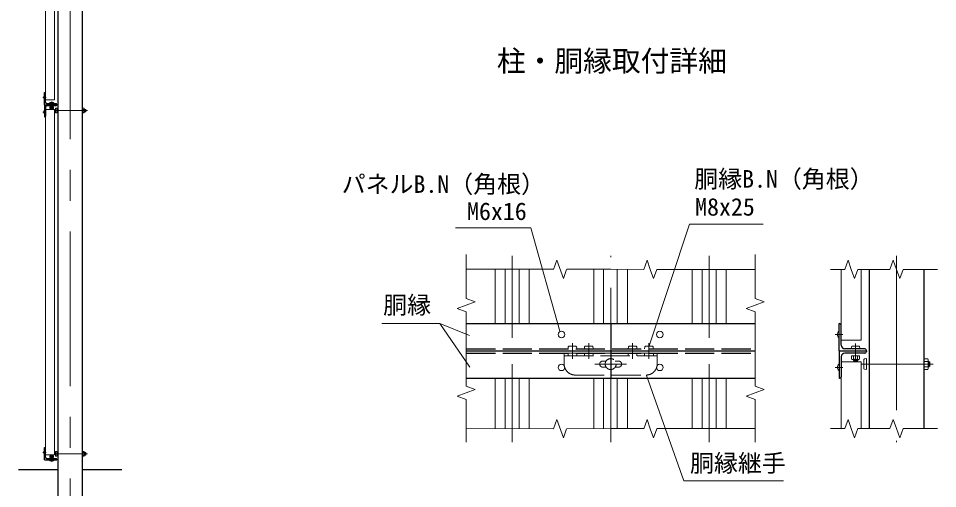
# Model space of a CAD drawing. Units: millimetres, scale not verified. Extents: x -6300 to 6300, y -4455 to 4455.
# Drawn here: x -378 to 3402, y -13 to 1922 of the extents above; entities that cross this region are included whole.
import ezdxf
from ezdxf.enums import TextEntityAlignment as Align

# ---------------------------------------------------------------- set-up
doc = ezdxf.new("R2010")
doc.units = ezdxf.units.MM
doc.header["$LTSCALE"] = 20
doc.linetypes.add('DASHED', pattern=[7.5, 6, -1.5])
doc.linetypes.add('USER1', pattern=[50.8, 31.75, -6.35, 6.35, -6.35])
for name, color, linetype, lineweight in [('0-0_D-STR4', 7, 'Continuous', 25), ('0-1_D-STR1', 1, 'Continuous', 25), ('0-2_D-BMK', 2, 'USER1', 13), ('0-3_D-STR3', 3, 'Continuous', 13), ('0-4_D-STR2', 7, 'Continuous', 13), ('0-5_D-STR-DIM', 7, 'Continuous', 13), ('0-6_D-STR-TXT', 7, 'Continuous', 13), ('0-7_D-TTL-TXT', 7, 'Continuous', 25)]:
    doc.layers.add(name, color=color, linetype=linetype, lineweight=lineweight)
doc.styles.add('ＭＳ ゴシック', font='')
doc.styles.get('ＭＳ ゴシック').set_extended_font_data('MS Gothic')

msp = doc.modelspace()

# ---------------------------------------------------------------- linework, layer by layer
at = {"layer": '0-0_D-STR4'}
for p, q in [((-378.46, 66.36), (-215.96, 66.36)), ((-115.96, 66.36), (46.54, 66.36))]:
    msp.add_line(p, q, dxfattribs=at)
at = {"layer": '0-1_D-STR1'}
for p, q in [((-215.96, 3024.36), (-215.96, 1076.36)), ((-115.96, 3024.36), (-115.96, -433.64)), ((-270.96, 1566.36), (-270.96, 1616.36)), ((-270.96, 1616.36), (-269.96, 1616.36)), ((-266.96, 1576.86), (-266.96, 1613.36)), ((-270.96, 1566.36), (-270.96, 1516.36)), ((-270.96, 1566.36), (-220.96, 1566.36)), ((-270.96, 1566.36), (-220.96, 1566.36)), ((-266.96, 1555.86), (-266.96, 1519.36)), ((-223.96, 1570.36), (-260.46, 1570.36)), ((-223.96, 1562.36), (-260.46, 1562.36)), ((-220.96, 1566.36), (-220.96, 1567.36)), ((-220.96, 1566.36), (-220.96, 1565.36)), ((-215.96, 1568.36), (-215.96, -433.64)), ((-270.96, 1516.36), (-269.96, 1516.36)), ((3120.21, 889.11), (3120.21, 234.11)), ((3345.21, 889.11), (3345.21, 234.11)), ((1463.15, 666), (2651.15, 666)), ((2057.15, 666), (2057.15, 553.5)), ((2996.46, 553.5), (2996.46, 666)), ((2996.46, 666), (2998.71, 666)), ((3005.46, 577.13), (3005.46, 659.25)), ((1463.15, 553.5), (2651.15, 553.5)), ((1463.15, 553.5), (2651.15, 553.5)), ((2057.15, 553.5), (2057.15, 441)), ((2996.46, 553.5), (3108.96, 553.5)), ((2996.46, 553.5), (2996.46, 441)), ((2996.46, 553.5), (3108.96, 553.5)), ((3005.46, 529.88), (3005.46, 447.75)), ((3102.21, 562.5), (3020.08, 562.5)), ((3102.21, 544.5), (3020.08, 544.5)), ((3108.96, 553.5), (3108.96, 555.75)), ((3108.96, 553.5), (3108.96, 551.25)), ((1463.15, 441), (2651.15, 441)), ((2996.46, 441), (2998.71, 441)), ((-270.96, 106.36), (-270.96, 156.36)), ((-270.96, 156.36), (-269.96, 156.36)), ((-266.96, 116.86), (-266.96, 153.36)), ((-270.96, 106.36), (-220.96, 106.36)), ((-223.96, 110.36), (-260.46, 110.36)), ((-220.96, 106.36), (-220.96, 107.36))]:
    msp.add_line(p, q, dxfattribs=at)
at = {"layer": '0-1_D-STR1', "linetype": 'DASHED'}
for p, q in [((1463.15, 562.5), (2651.15, 562.5)), ((1463.15, 544.5), (2651.15, 544.5))]:
    msp.add_line(p, q, dxfattribs=at)
at = {"layer": '0-1_D-STR1'}
for centre, radius, start, end in [((-269.96, 1613.36), 3, 0, 90), ((-260.46, 1576.86), 6.5, 180, 270), ((-260.46, 1555.86), 6.5, 90, 180), ((-223.96, 1567.36), 3, 0, 90), ((-223.96, 1565.36), 3, 270, 0), ((-269.96, 1519.36), 3, 270, 0), ((2998.71, 659.25), 6.75, 0, 90), ((3020.08, 577.13), 14.62, 180, 270), ((3020.08, 529.88), 14.62, 90, 180), ((3102.21, 555.75), 6.75, 0, 90), ((3102.21, 551.25), 6.75, 270, 0), ((2998.71, 447.75), 6.75, 270, 0), ((-269.96, 153.36), 3, 0, 90), ((-260.46, 116.86), 6.5, 180, 270), ((-223.96, 107.36), 3, 0, 90)]:
    msp.add_arc(centre, radius, start, end, dxfattribs=at)
at = {"layer": '0-2_D-BMK'}
for p, q in [((-165.96, 3076.36), (-165.96, -483.64)), ((-277.87, 1596.36), (-264.18, 1596.36)), ((-240.96, 1546.36), (-240.96, 1580.2)), ((-277.87, 1536.36), (-264.18, 1536.36)), ((-230.36, 1542.36), (-94.12, 1542.36)), ((1652.15, 607.5), (1652.15, 945.38)), ((2057.15, 177.85), (2057.15, 945.38)), ((2462.15, 607.5), (2462.15, 945.38)), ((3232.65, 945.38), (3232.65, 177.85)), ((2980.9, 621), (3011.71, 621)), ((1899.65, 585), (1899.65, 520.5)), ((1967.15, 585), (1967.15, 520.5)), ((2147.15, 585), (2147.15, 520.5)), ((2214.65, 585), (2214.65, 520.5)), ((3063.96, 508.5), (3063.96, 584.63)), ((1652.15, 499.5), (1652.15, 177.85)), ((1992.03, 499.5), (2122.02, 499.5)), ((2462.15, 499.5), (2462.15, 177.85)), ((3087.81, 499.5), (3383.18, 499.5)), ((2980.9, 486), (3011.71, 486)), ((-277.87, 136.36), (-264.18, 136.36)), ((-240.96, 126.36), (-240.96, 97.53)), ((-230.36, 130.36), (-94.12, 130.36))]:
    msp.add_line(p, q, dxfattribs=at)
at = {"layer": '0-3_D-STR3'}
for p, q in [((-271.36, 1602.36), (-270.96, 1602.36)), ((-271.36, 1590.36), (-270.96, 1590.36)), ((-270.96, 1590.36), (-270.96, 1602.36)), ((-248.96, 1570.36), (-232.96, 1570.36)), ((-248.46, 1557.36), (-233.45, 1557.36)), ((-247.46, 1575.16), (-234.46, 1575.16)), ((-247.21, 1550.86), (-234.71, 1550.86)), ((-244.96, 1550.86), (-244.96, 1548.9)), ((-244.71, 1557.36), (-244.71, 1551.59)), ((-244.21, 1550.86), (-244.21, 1548.15)), ((-237.71, 1550.86), (-237.71, 1548.15)), ((-237.21, 1557.36), (-237.21, 1551.59)), ((-236.96, 1550.86), (-236.96, 1548.9)), ((-225.96, 1550.86), (-225.96, 1533.86)), ((-220.96, 1552.36), (-220.96, 1532.36)), ((-220.96, 1552.18), (-220.96, 1532.55)), ((-115.96, 1532.55), (-115.96, 1552.18)), ((-107.96, 1534.11), (-107.96, 1550.61)), ((-271.36, 1542.36), (-270.96, 1542.36)), ((-271.36, 1530.36), (-270.96, 1530.36)), ((-270.96, 1542.36), (-270.96, 1530.36)), ((-238.16, 1547.7), (-243.76, 1547.7)), ((-236.96, 1548.9), (-238.16, 1547.7)), ((-115.96, 1547.27), (-108.86, 1547.27)), ((-115.96, 1537.46), (-108.86, 1537.46)), ((-107.96, 1547.36), (-102.46, 1547.36)), ((-107.96, 1546.36), (-100.96, 1546.36)), ((-107.96, 1538.36), (-100.96, 1538.36)), ((-107.96, 1537.36), (-102.46, 1537.36)), ((-102.46, 1547.36), (-102.46, 1537.36)), ((-102.46, 1547.36), (-100.96, 1546.36)), ((-100.96, 1538.36), (-102.46, 1537.36)), ((-100.96, 1546.36), (-100.96, 1538.36)), ((2995.56, 634.5), (2996.46, 634.5)), ((2995.56, 607.5), (2996.46, 607.5)), ((2996.46, 607.5), (2996.46, 634.5)), ((1914.28, 573.3), (1885.03, 573.3)), ((1981.78, 573.3), (1952.53, 573.3)), ((2161.78, 573.3), (2132.53, 573.3)), ((2229.28, 573.3), (2200.03, 573.3)), ((3049.33, 573.3), (3078.58, 573.3)), ((1917.65, 553.5), (1881.65, 553.5)), ((1985.15, 553.5), (1949.15, 553.5)), ((2165.15, 553.5), (2129.15, 553.5)), ((2232.65, 553.5), (2196.65, 553.5)), ((3045.96, 562.5), (3081.96, 562.5)), ((3047.07, 533.25), (3080.84, 533.25)), ((3055.51, 533.25), (3055.51, 520.26)), ((3072.4, 533.25), (3072.4, 520.26)), ((2995.56, 499.5), (2996.46, 499.5)), ((2996.46, 499.5), (2996.46, 472.5)), ((3049.89, 518.63), (3078.02, 518.63)), ((3054.96, 518.63), (3054.96, 514.2)), ((3056.64, 518.63), (3056.64, 512.51)), ((3070.26, 511.5), (3057.66, 511.5)), ((3072.96, 514.2), (3070.26, 511.5)), ((3071.27, 518.63), (3071.27, 512.51)), ((3072.96, 518.63), (3072.96, 514.2)), ((3097.71, 518.63), (3097.71, 480.38)), ((3108.96, 522), (3108.96, 477)), ((3108.96, 521.59), (3108.96, 477.42)), ((3345.21, 477.42), (3345.21, 521.59)), ((3345.21, 510.54), (3361.17, 510.54)), ((3363.21, 480.94), (3363.21, 518.06)), ((3363.21, 510.75), (3365.46, 510.75)), ((3363.21, 508.5), (3368.84, 508.5)), ((3365.46, 510.75), (3365.46, 488.25)), ((3365.46, 510.75), (3368.84, 508.5)), ((3368.84, 508.5), (3368.84, 490.5)), ((2995.56, 472.5), (2996.46, 472.5)), ((3345.21, 488.46), (3361.17, 488.46)), ((3363.21, 490.5), (3368.84, 490.5)), ((3363.21, 488.25), (3365.46, 488.25)), ((3368.84, 490.5), (3365.46, 488.25)), ((-271.36, 142.36), (-270.96, 142.36)), ((-271.36, 130.36), (-270.96, 130.36)), ((-270.96, 130.36), (-270.96, 142.36)), ((-248.46, 115.36), (-233.45, 115.36)), ((-247.21, 121.86), (-234.71, 121.86)), ((-244.96, 121.86), (-244.96, 125.16)), ((-244.71, 115.36), (-244.71, 121.14)), ((-244.21, 121.86), (-244.21, 125.91)), ((-236.96, 125.16), (-238.16, 126.36)), ((-237.71, 121.86), (-237.71, 125.91)), ((-237.21, 115.36), (-237.21, 121.14)), ((-236.96, 121.86), (-236.96, 125.16)), ((-225.96, 121.86), (-225.96, 138.86)), ((-220.96, 120.36), (-220.96, 140.36)), ((-220.96, 120.55), (-220.96, 140.18)), ((-115.96, 140.18), (-115.96, 120.55)), ((-115.96, 135.27), (-108.86, 135.27)), ((-115.96, 125.46), (-108.86, 125.46)), ((-107.96, 138.61), (-107.96, 122.11)), ((-107.96, 135.36), (-102.46, 135.36)), ((-107.96, 134.36), (-100.96, 134.36)), ((-107.96, 126.36), (-100.96, 126.36)), ((-107.96, 125.36), (-102.46, 125.36)), ((-102.46, 125.36), (-102.46, 135.36)), ((-100.96, 134.36), (-102.46, 135.36)), ((-102.46, 125.36), (-100.96, 126.36)), ((-100.96, 126.36), (-100.96, 134.36)), ((-232.96, 106.36), (-248.96, 106.36)), ((-234.46, 101.56), (-247.46, 101.56))]:
    msp.add_line(p, q, dxfattribs=at)
at = {"layer": '0-3_D-STR3', "linetype": 'DASHED'}
for p, q in [((1865.9, 544.5), (2248.4, 544.5)), ((1865.9, 544.5), (1865.9, 499.5)), ((1865.9, 533.25), (2248.4, 533.25)), ((1881.65, 544.5), (1881.65, 533.25)), ((1917.65, 544.5), (1917.65, 533.25)), ((1949.15, 544.5), (1949.15, 533.25)), ((1985.15, 544.5), (1985.15, 533.25)), ((2129.15, 544.5), (2129.15, 533.25)), ((2165.15, 544.5), (2165.15, 533.25)), ((2196.65, 544.5), (2196.65, 533.25)), ((2232.65, 544.5), (2232.65, 533.25)), ((2248.4, 544.5), (2248.4, 499.5)), ((2024.4, 511.88), (2038.24, 511.88)), ((2024.4, 511.88), (2038.24, 511.88)), ((2075.82, 511.88), (2089.65, 511.88)), ((2075.82, 511.88), (2089.65, 511.88)), ((1910.9, 454.5), (2203.4, 454.5)), ((2024.4, 487.13), (2038.24, 487.13)), ((2024.4, 487.13), (2038.24, 487.13)), ((2075.82, 487.13), (2089.65, 487.13)), ((2075.82, 487.13), (2089.65, 487.13))]:
    msp.add_line(p, q, dxfattribs=at)
at = {"layer": '0-3_D-STR3'}
for points in [[(-248.46, 1557.36), (-248.46, 1551.59), (-247.21, 1550.86)], [(-233.45, 1557.36), (-233.45, 1551.59), (-234.71, 1550.86)], [(-115.96, 1552.18), (-108.86, 1552.18), (-107.96, 1550.61)], [(-236.96, 1548.9), (-244.96, 1548.9), (-243.76, 1547.7)], [(-115.96, 1532.55), (-108.86, 1532.55), (-107.96, 1534.11)], [(3047.07, 533.25), (3047.07, 520.26), (3049.89, 518.63)], [(3080.84, 533.25), (3080.84, 520.26), (3078.02, 518.63)], [(3072.96, 514.2), (3054.96, 514.2), (3057.66, 511.5)], [(3345.21, 521.59), (3361.17, 521.59), (3363.21, 518.06)], [(3345.21, 477.42), (3361.17, 477.42), (3363.21, 480.94)], [(-248.46, 115.36), (-248.46, 121.14), (-247.21, 121.86)], [(-236.96, 125.16), (-244.96, 125.16), (-243.76, 126.36)], [(-233.45, 115.36), (-233.45, 121.14), (-234.71, 121.86)], [(-115.96, 140.18), (-108.86, 140.18), (-107.96, 138.61)], [(-115.96, 120.55), (-108.86, 120.55), (-107.96, 122.11)]]:
    msp.add_lwpolyline(points, dxfattribs=at)
for centre in [(1854.65, 621), (2259.65, 621), (1854.65, 486), (2259.65, 486)]:
    msp.add_circle(centre, 13.5, dxfattribs=at)
at = {"layer": '0-3_D-STR3', "linetype": 'DASHED'}
msp.add_circle((2057.03, 499.5), 22.5, dxfattribs=at)
msp.add_circle((2057.03, 499.5), 22.5, dxfattribs=at)
at = {"layer": '0-3_D-STR3'}
for centre, radius, start, end in [((-265.74, 1596.36), 8.22, 133.14261, 226.85739), ((-246.59, 1554.33), 3.32, 235.61585, 304.38416), ((-240.96, 1563.43), 12.42, 252.4121, 287.5879), ((-235.33, 1554.33), 3.32, 235.61586, 304.38414), ((-112.45, 1549.73), 4.34, 325.61587, 34.38413), ((-265.74, 1536.36), 8.22, 133.14261, 226.85739), ((-124.34, 1542.36), 16.24, 342.41211, 17.58789), ((-112.45, 1535), 4.34, 325.61587, 34.38413), ((3008.21, 621), 18.5, 133.14261, 226.85739), ((3008.21, 486), 18.5, 133.14261, 226.85739), ((3051.29, 526.43), 7.48, 235.61585, 304.38416), ((3063.96, 546.89), 27.94, 252.4121, 287.5879), ((3076.62, 526.43), 7.48, 235.61586, 304.38414), ((3326.34, 499.5), 36.54, 342.41211, 17.58789), ((3353.11, 516.06), 9.78, 325.61587, 34.38413), ((3353.11, 482.94), 9.78, 325.61587, 34.38413), ((-265.74, 136.36), 8.22, 133.14261, 226.85739), ((-246.59, 118.4), 3.32, 55.61584, 124.38415), ((-240.96, 109.3), 12.42, 72.4121, 107.5879), ((-235.33, 118.4), 3.32, 55.61586, 124.38414), ((-112.45, 137.73), 4.34, 325.61587, 34.38413), ((-124.34, 130.36), 16.24, 342.41211, 17.58789), ((-112.45, 123), 4.34, 325.61587, 34.38413)]:
    msp.add_arc(centre, radius, start, end, dxfattribs=at)
at = {"layer": '0-3_D-STR3', "linetype": 'DASHED'}
for centre, radius, start, end in [((1910.9, 499.5), 45, 180, 270), ((2024.4, 499.5), 12.38, 90, 270), ((2089.65, 499.5), 12.38, 270, 90), ((2203.4, 499.5), 45, 270, 0)]:
    msp.add_arc(centre, radius, start, end, dxfattribs=at)
at = {"layer": '0-3_D-STR3'}
for centre, major_axis, ratio, start_param, end_param in [((-247.46, 1570.36), (0, -4.8), 0.3125, 3.1415927, 4.712389), ((-234.46, 1570.36), (0, -4.8), 0.3125, 1.5707963, 3.1415927), ((-220.96, 1550.86), (-5, 0), 0.3, 4.712389, 6.2831853), ((-220.96, 1533.86), (-5, 0), 0.3, 6.2831853, 7.8539816), ((1885.03, 562.5), (0, -10.8), 0.3125, 3.1415927, 4.712389), ((1914.28, 562.5), (0, -10.8), 0.3125, 1.5707963, 3.1415927), ((1952.53, 562.5), (0, -10.8), 0.3125, 3.1415927, 4.712389), ((1981.78, 562.5), (0, -10.8), 0.3125, 1.5707963, 3.1415927), ((2132.53, 562.5), (0, -10.8), 0.3125, 3.1415927, 4.712389), ((2161.78, 562.5), (0, -10.8), 0.3125, 1.5707963, 3.1415927), ((2200.03, 562.5), (0, -10.8), 0.3125, 3.1415927, 4.712389), ((2229.28, 562.5), (0, -10.8), 0.3125, 1.5707963, 3.1415927), ((3049.33, 562.5), (0, -10.8), 0.3125, 3.1415927, 4.712389), ((3078.58, 562.5), (0, -10.8), 0.3125, 1.5707963, 3.1415927), ((3108.96, 518.63), (-11.25, 0), 0.3, 4.712389, 6.2831853), ((3108.96, 480.38), (-11.25, 0), 0.3, 6.2831853, 7.8539816), ((-220.96, 138.86), (-5, 0), 0.3, 4.712389, 6.2831853), ((-220.96, 121.86), (-5, 0), 0.3, 6.2831853, 7.8539816), ((-247.46, 106.36), (0, 4.8), 0.3125, 1.5707963, 3.1415927), ((-234.46, 106.36), (0, 4.8), 0.3125, 3.1415927, 4.712389)]:
    msp.add_ellipse(centre, major_axis=major_axis, ratio=ratio, start_param=start_param, end_param=end_param, dxfattribs=at)
at = {"layer": '0-4_D-STR2'}
for p, q in [((-266.96, 3006.36), (-266.96, 1586.36)), ((-230.36, 3006.36), (-230.36, 1586.36)), ((-266.96, 1586.36), (-230.36, 1586.36)), ((-266.96, 1546.36), (-266.96, 126.36)), ((-266.96, 1546.36), (-230.36, 1546.36)), ((-230.36, 1546.36), (-230.36, 126.36)), ((1582.4, 666), (1582.4, 889.36)), ((1622.9, 666), (1622.9, 889.38)), ((1681.4, 666), (1681.4, 889.41)), ((1721.9, 666), (1721.9, 889.43)), ((1987.4, 666), (1987.4, 889.32)), ((2027.9, 666), (2027.9, 889.31)), ((2084.15, 666), (2084.15, 889.29)), ((2126.9, 666), (2126.9, 889.28)), ((2392.4, 666), (2392.4, 889.2)), ((2432.9, 666), (2432.9, 889.18)), ((2491.4, 666), (2491.4, 889.17)), ((2531.9, 666), (2531.9, 889.15)), ((3005.46, 889.11), (3005.46, 598.5)), ((3087.81, 889.11), (3087.81, 598.5)), ((3005.46, 598.5), (3087.81, 598.5)), ((3005.46, 508.5), (3005.46, 234.11)), ((3005.46, 508.5), (3087.81, 508.5)), ((3087.81, 508.5), (3087.81, 234.11)), ((1582.4, 441), (1582.4, 233.87)), ((1622.9, 441), (1622.9, 233.85)), ((1681.4, 441), (1681.4, 233.82)), ((1721.9, 441), (1721.9, 233.79)), ((1987.4, 441), (1987.4, 233.91)), ((2027.9, 441), (2027.9, 233.92)), ((2084.15, 441), (2084.15, 233.94)), ((2126.9, 441), (2126.9, 233.95)), ((2392.4, 441), (2392.4, 234.03)), ((2432.9, 441), (2432.9, 234.04)), ((2491.4, 441), (2491.4, 234.06)), ((2531.9, 441), (2531.9, 234.08)), ((-266.96, 126.36), (-230.36, 126.36))]:
    msp.add_line(p, q, dxfattribs=at)
at = {"layer": '0-5_D-STR-DIM'}
for p, q in [((1463.15, 949.93), (1463.15, 768.93)), ((2651.15, 949.93), (2651.15, 768.93)), ((1821.7, 889), (1835.3, 926.39)), ((1862.53, 851.63), (1835.3, 926.39)), ((2192.9, 889.11), (2206.5, 926.5)), ((2220.12, 889.11), (2206.5, 926.5)), ((3019.48, 889.11), (3033.08, 926.5)), ((3046.7, 889.11), (3033.08, 926.5)), ((3205.49, 889.11), (3219.09, 926.5)), ((3232.71, 889.11), (3219.09, 926.5)), ((1463.21, 889.3), (1821.7, 889.48)), ((1876.13, 889.02), (1862.53, 851.63)), ((2220.12, 889.11), (2233.74, 851.73)), ((2247.33, 889.12), (2233.74, 851.73)), ((2247.38, 889.24), (2651.21, 889.11)), ((2960.52, 889.11), (3019.48, 889.11)), ((3046.7, 889.11), (3060.31, 851.73)), ((3073.91, 889.12), (3060.31, 851.73)), ((3073.91, 889.12), (3205.5, 889.11)), ((3232.71, 889.11), (3246.33, 851.73)), ((3259.93, 889.12), (3246.33, 851.73)), ((3259.92, 889.11), (3401.52, 889.11)), ((1463.15, 768.93), (1500.54, 755.32)), ((2651.15, 768.93), (2688.54, 755.32)), ((1463.15, 741.72), (1425.77, 728.11)), ((1463.15, 714.5), (1425.77, 728.11)), ((1463.15, 741.72), (1500.54, 755.32)), ((2651.15, 741.72), (2613.77, 728.11)), ((2651.15, 714.5), (2613.77, 728.11)), ((2651.15, 741.72), (2688.54, 755.32)), ((1463.15, 714.5), (1463.15, 533.5)), ((2651.15, 714.5), (2651.15, 533.5)), ((1463.15, 589.77), (1463.15, 408.77)), ((2651.15, 589.77), (2651.15, 408.77)), ((1425.77, 367.95), (1500.54, 395.16)), ((1463.15, 408.77), (1500.54, 395.16)), ((2613.77, 367.95), (2688.54, 395.16)), ((2651.15, 408.77), (2688.54, 395.16)), ((1463.15, 354.34), (1425.76, 367.95)), ((1463.15, 354.34), (1463.06, 177.89)), ((2651.15, 354.34), (2613.76, 367.95)), ((2651.27, 354.3), (2651.18, 177.85)), ((1821.7, 233.74), (1835.29, 271.13)), ((1862.53, 196.37), (1835.29, 271.13)), ((2192.9, 233.85), (2206.5, 271.24)), ((2220.11, 233.86), (2206.5, 271.24)), ((3019.48, 234.1), (3033.07, 271.5)), ((3046.69, 234.11), (3033.07, 271.5)), ((3205.49, 234.1), (3219.09, 271.5)), ((3232.71, 234.11), (3219.09, 271.5)), ((1463.21, 233.93), (1821.7, 233.74)), ((1876.13, 233.76), (1862.53, 196.37)), ((1876.17, 233.88), (2057.17, 233.93)), ((2057.17, 233.93), (2192.94, 233.97)), ((2220.11, 233.86), (2233.73, 196.47)), ((2247.33, 233.86), (2233.73, 196.47)), ((2247.37, 233.98), (2651.21, 234.11)), ((2960.52, 234.11), (3019.48, 234.11)), ((3046.69, 234.11), (3060.31, 196.73)), ((3073.91, 234.12), (3060.31, 196.73)), ((3073.91, 234.12), (3205.49, 234.11)), ((3232.71, 234.11), (3246.32, 196.73)), ((3259.92, 234.12), (3246.32, 196.73)), ((3259.92, 234.11), (3401.52, 234.11))]:
    msp.add_line(p, q, dxfattribs=at)
msp.add_lwpolyline([(1876.17, 889.35), (2057.17, 889.3), (2192.95, 889.26)], dxfattribs=at)
at = {"layer": '0-6_D-STR-TXT'}
for points in [[(1418.48, 1059.91), (1728.5, 1059.91), (1847.79, 634.85)], [(2684.64, 1074.4), (2380.78, 1074.4), (2215.28, 575.2)], [(1115.73, 666), (1354.75, 666), (1477.18, 616.91)], [(1115.73, 666), (1354.75, 666), (1477.9, 487.02)], [(2768.09, 19.55), (2358.05, 19.55), (2204.07, 452.62)]]:
    msp.add_lwpolyline(points, dxfattribs=at)

# ---------------------------------------------------------------- texts
at = {"layer": '0-6_D-STR-TXT', "style": 'ＭＳ ゴシック'}
for s, p in [('パネルB.N（角根）', (951.02, 1182.24)), ('胴縁B.N（角根）', (2400.87, 1203.62)), ('M8x25', (2404.41, 1088.51)), ('M6x16', (1466.53, 1070.49)), ('胴縁', (1121.65, 684.9)), ('胴縁継手', (2383.42, 34.36))]:
    msp.add_text(s, height=72.14, dxfattribs=at).set_placement(p, align=Align.BOTTOM_LEFT)
at = {"layer": '0-7_D-TTL-TXT', "style": 'ＭＳ ゴシック'}
msp.add_text('柱・胴縁取付詳細', height=86.66, dxfattribs=at).set_placement((1589.35, 1677.07), align=Align.BOTTOM_LEFT)

doc.saveas('drawing.dxf')
